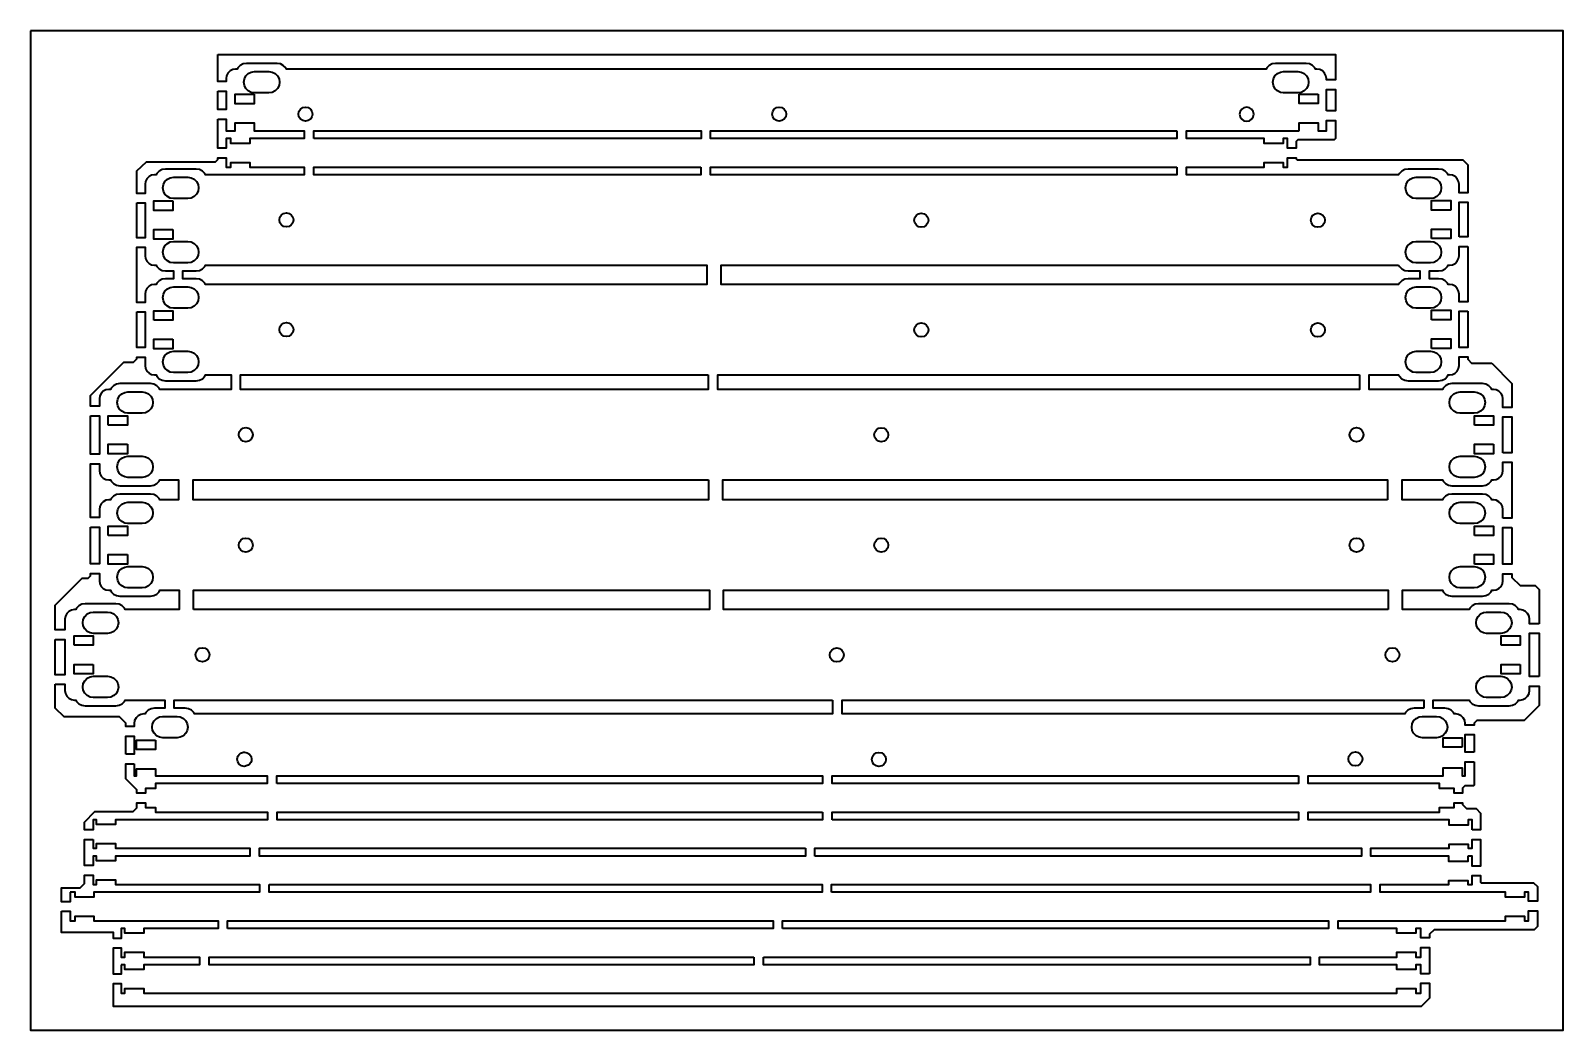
# Model space of a CAD drawing. Header units: inches. Extents: x 2 to 14.6, y 12.3 to 20.6.
import ezdxf

# ---------------------------------------------------------------- set-up
doc = ezdxf.new("R2010")
doc.units = ezdxf.units.IN
doc.header["$MEASUREMENT"] = 0
doc.layers.add('Layer 1', color=7, linetype='Continuous')

msp = doc.modelspace()

# ---------------------------------------------------------------- linework, layer by layer
at = {"layer": 'Layer 1', "color": 202, "lineweight": 35, "true_color": 0x8800b5}
for points in [[(1.971, 20.559), (1.971, 12.292), (14.648, 12.292), (14.648, 20.559), (1.971, 20.559)], [(3.518, 20.363), (12.764, 20.363), (12.764, 20.152), (12.689, 20.152), (12.689, 20.163), (12.685, 20.187), (12.674, 20.209), (12.657, 20.226), (12.635, 20.238), (12.61, 20.241), (12.598, 20.241), (12.592, 20.253), (12.573, 20.272), (12.548, 20.285), (12.521, 20.289), (12.267, 20.289), (12.24, 20.285), (12.215, 20.272), (12.195, 20.253), (12.19, 20.241), (4.087, 20.241), (4.081, 20.253), (4.061, 20.272), (4.037, 20.285), (4.009, 20.289), (3.756, 20.289), (3.728, 20.285), (3.704, 20.272), (3.684, 20.253), (3.678, 20.241), (3.666, 20.241), (3.642, 20.238), (3.62, 20.226), (3.602, 20.209), (3.591, 20.187), (3.587, 20.163), (3.587, 20.138), (3.518, 20.138), (3.518, 20.363)], [(3.796, 20.049), (3.771, 20.061), (3.752, 20.081), (3.739, 20.106), (3.735, 20.133), (3.739, 20.16), (3.752, 20.185), (3.771, 20.205), (3.796, 20.217), (3.823, 20.222), (3.942, 20.222), (3.969, 20.217), (3.994, 20.205), (4.013, 20.185), (4.026, 20.16), (4.03, 20.133), (4.026, 20.106), (4.013, 20.081), (3.994, 20.061), (3.969, 20.049), (3.942, 20.045), (3.823, 20.045), (3.796, 20.049)], [(12.537, 20.106), (12.525, 20.081), (12.505, 20.061), (12.48, 20.049), (12.453, 20.045), (12.335, 20.045), (12.308, 20.049), (12.283, 20.061), (12.263, 20.081), (12.251, 20.106), (12.246, 20.133), (12.251, 20.16), (12.263, 20.185), (12.283, 20.205), (12.308, 20.217), (12.335, 20.222), (12.453, 20.222), (12.48, 20.217), (12.505, 20.205), (12.525, 20.185), (12.537, 20.16), (12.541, 20.133), (12.537, 20.106)], [(3.518, 20.06), (3.587, 20.06), (3.587, 19.906), (3.518, 19.906), (3.518, 20.06)], [(3.821, 20.034), (3.821, 19.955), (3.663, 19.955), (3.663, 20.034), (3.821, 20.034)], [(12.62, 20.034), (12.62, 19.956), (12.463, 19.956), (12.463, 20.034), (12.62, 20.034)], [(12.689, 19.896), (12.689, 20.073), (12.764, 20.073), (12.764, 19.896), (12.689, 19.896)], [(4.244, 19.811), (4.221, 19.816), (4.203, 19.828), (4.19, 19.847), (4.186, 19.869), (4.19, 19.892), (4.203, 19.91), (4.221, 19.923), (4.244, 19.927), (4.266, 19.923), (4.285, 19.91), (4.297, 19.892), (4.302, 19.869), (4.297, 19.847), (4.285, 19.828), (4.266, 19.816), (4.244, 19.811), (4.244, 19.811)], [(8.105, 19.869), (8.109, 19.892), (8.122, 19.91), (8.14, 19.923), (8.163, 19.927), (8.185, 19.923), (8.204, 19.91), (8.216, 19.892), (8.221, 19.869), (8.216, 19.847), (8.204, 19.828), (8.185, 19.816), (8.163, 19.811), (8.14, 19.816), (8.122, 19.828), (8.109, 19.847), (8.105, 19.869), (8.105, 19.869)], [(3.518, 19.827), (3.587, 19.827), (3.587, 19.73), (3.663, 19.73), (3.663, 19.797), (3.821, 19.797), (3.821, 19.73), (4.233, 19.73), (4.233, 19.667), (3.783, 19.667), (3.783, 19.627), (3.626, 19.627), (3.626, 19.667), (3.588, 19.667), (3.588, 19.587), (3.518, 19.587), (3.518, 19.827)], [(12.463, 19.73), (12.463, 19.798), (12.62, 19.798), (12.62, 19.73), (12.689, 19.73), (12.689, 19.817), (12.764, 19.817), (12.764, 19.668), (12.753, 19.656), (12.451, 19.656), (12.438, 19.642), (12.438, 19.587), (12.368, 19.587), (12.368, 19.667), (12.332, 19.667), (12.332, 19.627), (12.175, 19.627), (12.175, 19.667), (11.53, 19.667), (11.53, 19.73), (12.463, 19.73)], [(4.312, 19.667), (4.312, 19.73), (7.517, 19.73), (7.517, 19.667), (4.312, 19.667)], [(11.452, 19.73), (11.452, 19.667), (7.595, 19.667), (7.595, 19.73), (11.452, 19.73)], [(2.849, 19.4), (2.928, 19.475), (3.499, 19.475), (3.518, 19.494), (3.518, 19.508), (3.588, 19.508), (3.588, 19.43), (3.626, 19.43), (3.626, 19.469), (3.783, 19.469), (3.783, 19.43), (4.233, 19.43), (4.233, 19.367), (3.417, 19.367), (3.411, 19.379), (3.392, 19.398), (3.367, 19.411), (3.34, 19.415), (3.086, 19.415), (3.059, 19.411), (3.034, 19.398), (3.015, 19.379), (3.009, 19.367), (2.996, 19.367), (2.972, 19.364), (2.95, 19.352), (2.933, 19.335), (2.922, 19.313), (2.918, 19.289), (2.918, 19.213), (2.849, 19.213), (2.849, 19.4)], [(7.515, 19.43), (7.515, 19.367), (4.312, 19.367), (4.312, 19.43), (7.515, 19.43)], [(11.452, 19.43), (11.452, 19.367), (7.593, 19.367), (7.593, 19.43), (11.452, 19.43)], [(13.857, 19.451), (13.857, 19.219), (13.786, 19.219), (13.786, 19.289), (13.782, 19.313), (13.771, 19.335), (13.753, 19.352), (13.732, 19.364), (13.707, 19.367), (13.695, 19.367), (13.689, 19.379), (13.67, 19.398), (13.645, 19.411), (13.617, 19.415), (13.364, 19.415), (13.336, 19.411), (13.312, 19.398), (13.292, 19.379), (13.286, 19.367), (11.53, 19.367), (11.53, 19.43), (12.175, 19.43), (12.175, 19.47), (12.332, 19.47), (12.332, 19.43), (12.368, 19.43), (12.368, 19.508), (12.438, 19.508), (12.438, 19.5), (12.447, 19.49), (13.818, 19.49), (13.857, 19.451)], [(3.065, 19.259), (3.07, 19.286), (3.082, 19.311), (3.102, 19.331), (3.126, 19.343), (3.154, 19.348), (3.272, 19.348), (3.299, 19.343), (3.324, 19.331), (3.344, 19.311), (3.356, 19.286), (3.36, 19.259), (3.356, 19.232), (3.344, 19.207), (3.324, 19.188), (3.299, 19.175), (3.272, 19.171), (3.154, 19.171), (3.126, 19.175), (3.102, 19.188), (3.082, 19.207), (3.07, 19.232), (3.065, 19.259)], [(13.634, 19.232), (13.621, 19.207), (13.602, 19.188), (13.577, 19.175), (13.55, 19.171), (13.432, 19.171), (13.404, 19.175), (13.38, 19.188), (13.36, 19.207), (13.347, 19.232), (13.343, 19.259), (13.347, 19.286), (13.36, 19.311), (13.38, 19.331), (13.404, 19.343), (13.432, 19.348), (13.55, 19.348), (13.577, 19.343), (13.602, 19.331), (13.621, 19.311), (13.634, 19.286), (13.638, 19.259), (13.634, 19.232)], [(3.148, 19.151), (3.148, 19.072), (2.991, 19.072), (2.991, 19.151), (3.148, 19.151)], [(13.717, 19.076), (13.559, 19.076), (13.559, 19.155), (13.717, 19.155), (13.717, 19.076)], [(2.849, 19.134), (2.918, 19.134), (2.918, 18.847), (2.849, 18.847), (2.849, 19.134)], [(4.028, 18.994), (4.032, 19.017), (4.045, 19.035), (4.063, 19.047), (4.086, 19.052), (4.108, 19.047), (4.127, 19.035), (4.139, 19.017), (4.144, 18.994), (4.139, 18.971), (4.127, 18.953), (4.108, 18.941), (4.086, 18.936), (4.063, 18.941), (4.045, 18.953), (4.032, 18.971), (4.028, 18.994), (4.028, 18.994)], [(9.28, 18.992), (9.285, 19.014), (9.297, 19.033), (9.316, 19.045), (9.338, 19.05), (9.361, 19.045), (9.379, 19.033), (9.392, 19.014), (9.396, 18.992), (9.392, 18.969), (9.379, 18.95), (9.361, 18.938), (9.338, 18.934), (9.316, 18.938), (9.297, 18.95), (9.285, 18.969), (9.28, 18.992), (9.28, 18.992)], [(12.56, 18.992), (12.565, 19.014), (12.577, 19.033), (12.596, 19.045), (12.618, 19.05), (12.641, 19.045), (12.659, 19.033), (12.672, 19.014), (12.676, 18.992), (12.672, 18.969), (12.659, 18.95), (12.641, 18.938), (12.618, 18.934), (12.596, 18.938), (12.577, 18.95), (12.565, 18.969), (12.56, 18.992), (12.56, 18.992)], [(13.786, 18.853), (13.786, 19.14), (13.857, 19.14), (13.857, 18.853), (13.786, 18.853)], [(3.148, 18.915), (3.148, 18.836), (2.991, 18.836), (2.991, 18.915), (3.148, 18.915)], [(13.559, 18.84), (13.559, 18.918), (13.717, 18.918), (13.717, 18.84), (13.559, 18.84)], [(2.849, 18.341), (2.849, 18.768), (2.918, 18.768), (2.918, 18.698), (2.922, 18.674), (2.933, 18.652), (2.95, 18.634), (2.972, 18.623), (2.996, 18.619), (3.009, 18.619), (3.015, 18.608), (3.034, 18.589), (3.059, 18.576), (3.086, 18.572), (3.152, 18.572), (3.152, 18.508), (3.086, 18.508), (3.059, 18.503), (3.034, 18.491), (3.015, 18.471), (3.009, 18.46), (2.996, 18.46), (2.972, 18.456), (2.95, 18.445), (2.933, 18.427), (2.922, 18.406), (2.918, 18.381), (2.918, 18.311), (2.849, 18.311), (2.849, 18.341)], [(3.07, 18.755), (3.082, 18.78), (3.102, 18.799), (3.126, 18.812), (3.154, 18.816), (3.272, 18.816), (3.299, 18.812), (3.324, 18.799), (3.344, 18.78), (3.356, 18.755), (3.36, 18.728), (3.356, 18.7), (3.344, 18.676), (3.324, 18.656), (3.299, 18.643), (3.272, 18.639), (3.154, 18.639), (3.126, 18.643), (3.102, 18.656), (3.082, 18.676), (3.07, 18.7), (3.065, 18.728), (3.07, 18.755)], [(13.347, 18.755), (13.36, 18.78), (13.38, 18.799), (13.404, 18.812), (13.432, 18.816), (13.55, 18.816), (13.577, 18.812), (13.602, 18.799), (13.621, 18.78), (13.634, 18.755), (13.638, 18.728), (13.634, 18.7), (13.621, 18.676), (13.602, 18.656), (13.577, 18.643), (13.55, 18.639), (13.432, 18.639), (13.404, 18.643), (13.38, 18.656), (13.36, 18.676), (13.347, 18.7), (13.343, 18.728), (13.347, 18.755)], [(13.857, 18.774), (13.857, 18.317), (13.786, 18.317), (13.786, 18.381), (13.782, 18.406), (13.771, 18.427), (13.753, 18.445), (13.732, 18.456), (13.707, 18.46), (13.695, 18.46), (13.689, 18.471), (13.67, 18.491), (13.645, 18.503), (13.617, 18.508), (13.54, 18.508), (13.54, 18.572), (13.617, 18.572), (13.645, 18.576), (13.67, 18.589), (13.689, 18.608), (13.695, 18.619), (13.707, 18.619), (13.732, 18.623), (13.753, 18.634), (13.771, 18.652), (13.782, 18.674), (13.786, 18.698), (13.786, 18.774), (13.857, 18.774)], [(3.34, 18.508), (3.231, 18.508), (3.231, 18.572), (3.34, 18.572), (3.367, 18.576), (3.392, 18.589), (3.411, 18.608), (3.417, 18.619), (7.564, 18.619), (7.564, 18.46), (3.417, 18.46), (3.411, 18.471), (3.392, 18.491), (3.367, 18.503), (3.34, 18.508)], [(13.286, 18.619), (13.292, 18.608), (13.312, 18.589), (13.336, 18.576), (13.364, 18.572), (13.461, 18.572), (13.461, 18.508), (13.364, 18.508), (13.336, 18.503), (13.312, 18.491), (13.292, 18.471), (13.286, 18.46), (7.682, 18.46), (7.682, 18.619), (13.286, 18.619)], [(3.356, 18.324), (3.344, 18.3), (3.324, 18.28), (3.299, 18.267), (3.272, 18.263), (3.154, 18.263), (3.126, 18.267), (3.102, 18.28), (3.082, 18.3), (3.07, 18.324), (3.065, 18.352), (3.07, 18.379), (3.082, 18.404), (3.102, 18.423), (3.126, 18.436), (3.154, 18.44), (3.272, 18.44), (3.299, 18.436), (3.324, 18.423), (3.344, 18.404), (3.356, 18.379), (3.36, 18.352), (3.356, 18.324)], [(13.343, 18.352), (13.347, 18.379), (13.36, 18.404), (13.38, 18.423), (13.404, 18.436), (13.432, 18.44), (13.55, 18.44), (13.577, 18.436), (13.602, 18.423), (13.621, 18.404), (13.634, 18.379), (13.638, 18.352), (13.634, 18.324), (13.621, 18.3), (13.602, 18.28), (13.577, 18.267), (13.55, 18.263), (13.432, 18.263), (13.404, 18.267), (13.38, 18.28), (13.36, 18.3), (13.347, 18.324), (13.343, 18.352)], [(2.849, 18.233), (2.918, 18.233), (2.918, 17.938), (2.849, 17.938), (2.849, 18.233)], [(2.991, 18.165), (2.991, 18.243), (3.148, 18.243), (3.148, 18.165), (2.991, 18.165)], [(4.028, 18.087), (4.032, 18.109), (4.045, 18.128), (4.063, 18.14), (4.086, 18.145), (4.108, 18.14), (4.127, 18.128), (4.139, 18.109), (4.144, 18.087), (4.139, 18.064), (4.127, 18.046), (4.108, 18.033), (4.086, 18.029), (4.063, 18.033), (4.045, 18.046), (4.032, 18.064), (4.028, 18.087), (4.028, 18.087)], [(9.28, 18.084), (9.285, 18.107), (9.297, 18.125), (9.316, 18.137), (9.338, 18.142), (9.361, 18.137), (9.379, 18.125), (9.392, 18.107), (9.396, 18.084), (9.392, 18.061), (9.379, 18.043), (9.361, 18.031), (9.338, 18.026), (9.316, 18.031), (9.297, 18.043), (9.285, 18.061), (9.28, 18.084), (9.28, 18.084)], [(12.56, 18.084), (12.565, 18.107), (12.577, 18.125), (12.596, 18.137), (12.618, 18.142), (12.641, 18.137), (12.659, 18.125), (12.672, 18.107), (12.676, 18.084), (12.672, 18.061), (12.659, 18.043), (12.641, 18.031), (12.618, 18.026), (12.596, 18.031), (12.577, 18.043), (12.565, 18.061), (12.56, 18.084), (12.56, 18.084)], [(13.559, 18.168), (13.559, 18.247), (13.717, 18.247), (13.717, 18.168), (13.559, 18.168)], [(13.857, 18.239), (13.857, 17.94), (13.786, 17.94), (13.786, 18.239), (13.857, 18.239)], [(3.148, 18.007), (3.148, 17.928), (2.991, 17.928), (2.991, 18.007), (3.148, 18.007)], [(13.559, 17.932), (13.559, 18.011), (13.717, 18.011), (13.717, 17.932), (13.559, 17.932)], [(3.07, 17.848), (3.082, 17.872), (3.102, 17.892), (3.126, 17.904), (3.154, 17.909), (3.272, 17.909), (3.299, 17.904), (3.324, 17.892), (3.344, 17.872), (3.356, 17.848), (3.36, 17.82), (3.356, 17.793), (3.344, 17.768), (3.324, 17.749), (3.299, 17.736), (3.272, 17.732), (3.154, 17.732), (3.126, 17.736), (3.102, 17.749), (3.082, 17.768), (3.07, 17.793), (3.065, 17.82), (3.07, 17.848)], [(13.347, 17.848), (13.36, 17.872), (13.38, 17.892), (13.404, 17.904), (13.432, 17.909), (13.55, 17.909), (13.577, 17.904), (13.602, 17.892), (13.621, 17.872), (13.634, 17.848), (13.638, 17.82), (13.634, 17.793), (13.621, 17.768), (13.602, 17.749), (13.577, 17.736), (13.55, 17.732), (13.432, 17.732), (13.404, 17.736), (13.38, 17.749), (13.36, 17.768), (13.347, 17.793), (13.343, 17.82), (13.347, 17.848)], [(2.467, 17.542), (2.743, 17.817), (2.822, 17.817), (2.849, 17.845), (2.849, 17.859), (2.918, 17.859), (2.918, 17.791), (2.922, 17.766), (2.933, 17.744), (2.95, 17.727), (2.972, 17.716), (2.996, 17.712), (3.009, 17.712), (3.015, 17.701), (3.034, 17.681), (3.059, 17.668), (3.086, 17.664), (3.34, 17.664), (3.367, 17.668), (3.392, 17.681), (3.411, 17.701), (3.417, 17.712), (3.629, 17.712), (3.629, 17.592), (3.039, 17.592), (3.033, 17.603), (3.014, 17.623), (2.989, 17.635), (2.962, 17.64), (2.708, 17.64), (2.681, 17.635), (2.656, 17.623), (2.637, 17.603), (2.631, 17.592), (2.619, 17.592), (2.594, 17.588), (2.572, 17.577), (2.555, 17.559), (2.544, 17.538), (2.54, 17.513), (2.54, 17.453), (2.467, 17.453), (2.467, 17.542)], [(14.056, 17.809), (14.223, 17.642), (14.223, 17.443), (14.148, 17.443), (14.148, 17.513), (14.145, 17.538), (14.133, 17.559), (14.116, 17.577), (14.094, 17.588), (14.07, 17.592), (14.057, 17.592), (14.052, 17.603), (14.032, 17.623), (14.007, 17.635), (13.98, 17.64), (13.726, 17.64), (13.699, 17.635), (13.674, 17.623), (13.655, 17.603), (13.649, 17.592), (13.041, 17.592), (13.041, 17.712), (13.286, 17.712), (13.292, 17.701), (13.312, 17.681), (13.336, 17.668), (13.364, 17.664), (13.617, 17.664), (13.645, 17.668), (13.67, 17.681), (13.689, 17.701), (13.695, 17.712), (13.707, 17.712), (13.732, 17.716), (13.753, 17.727), (13.771, 17.744), (13.782, 17.766), (13.786, 17.791), (13.786, 17.861), (13.857, 17.861), (13.857, 17.843), (13.89, 17.809), (14.056, 17.809)], [(7.576, 17.712), (7.576, 17.592), (3.708, 17.592), (3.708, 17.712), (7.576, 17.712)], [(12.962, 17.712), (12.962, 17.592), (7.655, 17.592), (7.655, 17.712), (12.962, 17.712)], [(2.978, 17.456), (2.966, 17.432), (2.946, 17.412), (2.922, 17.399), (2.894, 17.395), (2.776, 17.395), (2.749, 17.399), (2.724, 17.412), (2.704, 17.432), (2.692, 17.456), (2.688, 17.484), (2.692, 17.511), (2.704, 17.536), (2.724, 17.555), (2.749, 17.568), (2.776, 17.572), (2.894, 17.572), (2.922, 17.568), (2.946, 17.555), (2.966, 17.536), (2.978, 17.511), (2.983, 17.484), (2.978, 17.456)], [(13.996, 17.456), (13.984, 17.432), (13.964, 17.412), (13.939, 17.399), (13.912, 17.395), (13.794, 17.395), (13.767, 17.399), (13.742, 17.412), (13.722, 17.432), (13.71, 17.456), (13.706, 17.484), (13.71, 17.511), (13.722, 17.536), (13.742, 17.555), (13.767, 17.568), (13.794, 17.572), (13.912, 17.572), (13.939, 17.568), (13.964, 17.555), (13.984, 17.536), (13.996, 17.511), (14.001, 17.484), (13.996, 17.456)], [(2.467, 17.375), (2.54, 17.375), (2.54, 17.056), (2.467, 17.056), (2.467, 17.375)], [(2.613, 17.297), (2.613, 17.375), (2.771, 17.375), (2.771, 17.297), (2.613, 17.297)], [(13.914, 17.297), (13.914, 17.375), (14.071, 17.375), (14.071, 17.297), (13.914, 17.297)], [(3.75, 17.276), (3.773, 17.272), (3.791, 17.259), (3.804, 17.241), (3.808, 17.218), (3.804, 17.196), (3.791, 17.177), (3.773, 17.165), (3.75, 17.16), (3.727, 17.165), (3.709, 17.177), (3.697, 17.196), (3.692, 17.218), (3.697, 17.241), (3.709, 17.259), (3.727, 17.272), (3.75, 17.276), (3.75, 17.276)], [(9.065, 17.217), (9.061, 17.195), (9.048, 17.176), (9.03, 17.164), (9.007, 17.159), (8.985, 17.164), (8.966, 17.176), (8.954, 17.195), (8.949, 17.217), (8.954, 17.24), (8.966, 17.259), (8.985, 17.271), (9.007, 17.275), (9.03, 17.271), (9.048, 17.259), (9.061, 17.24), (9.065, 17.217), (9.065, 17.217)], [(12.938, 17.16), (12.915, 17.165), (12.897, 17.177), (12.884, 17.196), (12.88, 17.218), (12.884, 17.241), (12.897, 17.259), (12.915, 17.272), (12.938, 17.276), (12.96, 17.272), (12.979, 17.259), (12.991, 17.241), (12.996, 17.218), (12.991, 17.196), (12.979, 17.177), (12.96, 17.165), (12.938, 17.16), (12.938, 17.16)], [(14.148, 17.069), (14.148, 17.365), (14.223, 17.365), (14.223, 17.069), (14.148, 17.069)], [(2.771, 17.139), (2.771, 17.06), (2.613, 17.06), (2.613, 17.139), (2.771, 17.139)], [(14.071, 17.139), (14.071, 17.06), (13.914, 17.06), (13.914, 17.139), (14.071, 17.139)], [(2.692, 16.98), (2.704, 17.004), (2.724, 17.024), (2.749, 17.036), (2.776, 17.041), (2.894, 17.041), (2.922, 17.036), (2.946, 17.024), (2.966, 17.004), (2.978, 16.98), (2.983, 16.952), (2.978, 16.925), (2.966, 16.9), (2.946, 16.88), (2.922, 16.868), (2.894, 16.864), (2.776, 16.864), (2.749, 16.868), (2.724, 16.88), (2.704, 16.9), (2.692, 16.925), (2.688, 16.952), (2.692, 16.98)], [(14.148, 16.528), (14.148, 16.6), (14.145, 16.624), (14.133, 16.646), (14.116, 16.663), (14.094, 16.675), (14.07, 16.679), (14.057, 16.679), (14.052, 16.69), (14.032, 16.709), (14.007, 16.722), (13.98, 16.726), (13.726, 16.726), (13.699, 16.722), (13.674, 16.709), (13.655, 16.69), (13.649, 16.679), (13.314, 16.679), (13.314, 16.844), (13.649, 16.844), (13.655, 16.833), (13.674, 16.813), (13.699, 16.8), (13.726, 16.796), (13.98, 16.796), (14.007, 16.8), (14.032, 16.813), (14.052, 16.833), (14.057, 16.844), (14.07, 16.844), (14.094, 16.848), (14.116, 16.859), (14.133, 16.876), (14.145, 16.898), (14.148, 16.923), (14.148, 16.991), (14.223, 16.991), (14.223, 16.528), (14.148, 16.528)], [(13.71, 16.98), (13.722, 17.004), (13.742, 17.024), (13.767, 17.036), (13.794, 17.041), (13.912, 17.041), (13.939, 17.036), (13.964, 17.024), (13.984, 17.004), (13.996, 16.98), (14.001, 16.952), (13.996, 16.925), (13.984, 16.9), (13.964, 16.88), (13.939, 16.868), (13.912, 16.864), (13.794, 16.864), (13.767, 16.868), (13.742, 16.88), (13.722, 16.9), (13.71, 16.925), (13.706, 16.952), (13.71, 16.98)], [(2.467, 16.573), (2.467, 16.977), (2.54, 16.977), (2.54, 16.923), (2.544, 16.898), (2.555, 16.876), (2.572, 16.859), (2.594, 16.848), (2.619, 16.844), (2.631, 16.844), (2.637, 16.833), (2.656, 16.813), (2.681, 16.8), (2.708, 16.796), (2.962, 16.796), (2.989, 16.8), (3.014, 16.813), (3.033, 16.833), (3.039, 16.844), (3.195, 16.844), (3.195, 16.679), (3.039, 16.679), (3.033, 16.69), (3.014, 16.709), (2.989, 16.722), (2.962, 16.726), (2.708, 16.726), (2.681, 16.722), (2.656, 16.709), (2.637, 16.69), (2.631, 16.679), (2.619, 16.679), (2.594, 16.675), (2.572, 16.663), (2.555, 16.646), (2.544, 16.624), (2.54, 16.6), (2.54, 16.532), (2.467, 16.532), (2.467, 16.573)], [(7.577, 16.844), (7.577, 16.679), (3.314, 16.679), (3.314, 16.844), (7.577, 16.844)], [(13.195, 16.679), (7.695, 16.679), (7.695, 16.844), (13.195, 16.844), (13.195, 16.679)], [(2.978, 16.543), (2.966, 16.518), (2.946, 16.499), (2.922, 16.486), (2.894, 16.482), (2.776, 16.482), (2.749, 16.486), (2.724, 16.499), (2.704, 16.518), (2.692, 16.543), (2.688, 16.57), (2.692, 16.598), (2.704, 16.622), (2.724, 16.642), (2.749, 16.654), (2.776, 16.659), (2.894, 16.659), (2.922, 16.654), (2.946, 16.642), (2.966, 16.622), (2.978, 16.598), (2.983, 16.57), (2.978, 16.543)], [(13.706, 16.57), (13.71, 16.598), (13.722, 16.622), (13.742, 16.642), (13.767, 16.654), (13.794, 16.659), (13.912, 16.659), (13.939, 16.654), (13.964, 16.642), (13.984, 16.622), (13.996, 16.598), (14.001, 16.57), (13.996, 16.543), (13.984, 16.518), (13.964, 16.499), (13.939, 16.486), (13.912, 16.482), (13.794, 16.482), (13.767, 16.486), (13.742, 16.499), (13.722, 16.518), (13.71, 16.543), (13.706, 16.57)], [(2.467, 16.453), (2.54, 16.453), (2.54, 16.15), (2.467, 16.15), (2.467, 16.453)], [(2.613, 16.383), (2.613, 16.462), (2.771, 16.462), (2.771, 16.383), (2.613, 16.383)], [(3.692, 16.305), (3.697, 16.327), (3.709, 16.346), (3.727, 16.358), (3.75, 16.363), (3.773, 16.358), (3.791, 16.346), (3.804, 16.327), (3.808, 16.305), (3.804, 16.282), (3.791, 16.264), (3.773, 16.251), (3.75, 16.247), (3.727, 16.251), (3.709, 16.264), (3.697, 16.282), (3.692, 16.305), (3.692, 16.305)], [(8.949, 16.304), (8.954, 16.327), (8.966, 16.345), (8.985, 16.358), (9.007, 16.362), (9.03, 16.358), (9.048, 16.345), (9.061, 16.327), (9.065, 16.304), (9.061, 16.282), (9.048, 16.263), (9.03, 16.251), (9.007, 16.246), (8.985, 16.251), (8.966, 16.263), (8.954, 16.282), (8.949, 16.304), (8.949, 16.304)], [(12.88, 16.305), (12.884, 16.327), (12.897, 16.346), (12.915, 16.358), (12.938, 16.363), (12.96, 16.358), (12.979, 16.346), (12.991, 16.327), (12.996, 16.305), (12.991, 16.282), (12.979, 16.264), (12.96, 16.251), (12.938, 16.247), (12.915, 16.251), (12.897, 16.264), (12.884, 16.282), (12.88, 16.305), (12.88, 16.305)], [(13.914, 16.383), (13.914, 16.462), (14.071, 16.462), (14.071, 16.383), (13.914, 16.383)], [(14.223, 16.449), (14.223, 16.146), (14.148, 16.146), (14.148, 16.449), (14.223, 16.449)], [(2.771, 16.226), (2.771, 16.147), (2.613, 16.147), (2.613, 16.226), (2.771, 16.226)], [(2.692, 16.066), (2.704, 16.091), (2.724, 16.11), (2.749, 16.123), (2.776, 16.127), (2.894, 16.127), (2.922, 16.123), (2.946, 16.11), (2.966, 16.091), (2.978, 16.066), (2.983, 16.039), (2.978, 16.011), (2.966, 15.987), (2.946, 15.967), (2.922, 15.955), (2.894, 15.95), (2.776, 15.95), (2.749, 15.955), (2.724, 15.967), (2.704, 15.987), (2.692, 16.011), (2.688, 16.039), (2.692, 16.066)], [(13.71, 16.066), (13.722, 16.091), (13.742, 16.11), (13.767, 16.123), (13.794, 16.127), (13.912, 16.127), (13.939, 16.123), (13.964, 16.11), (13.984, 16.091), (13.996, 16.066), (14.001, 16.039), (13.996, 16.011), (13.984, 15.987), (13.964, 15.967), (13.939, 15.955), (13.912, 15.95), (13.794, 15.95), (13.767, 15.955), (13.742, 15.967), (13.722, 15.987), (13.71, 16.011), (13.706, 16.039), (13.71, 16.066)], [(13.914, 16.147), (13.914, 16.226), (14.071, 16.226), (14.071, 16.147), (13.914, 16.147)], [(2.174, 15.63), (2.174, 15.807), (2.396, 16.03), (2.447, 16.03), (2.467, 16.05), (2.467, 16.071), (2.54, 16.071), (2.54, 16.009), (2.544, 15.985), (2.555, 15.963), (2.572, 15.946), (2.594, 15.934), (2.619, 15.931), (2.631, 15.931), (2.637, 15.919), (2.656, 15.9), (2.681, 15.887), (2.708, 15.883), (2.962, 15.883), (2.989, 15.887), (3.014, 15.9), (3.033, 15.919), (3.039, 15.931), (3.2, 15.931), (3.2, 15.771), (2.753, 15.771), (2.748, 15.782), (2.728, 15.802), (2.703, 15.815), (2.676, 15.819), (2.422, 15.819), (2.395, 15.815), (2.37, 15.802), (2.351, 15.782), (2.345, 15.771), (2.333, 15.771), (2.308, 15.767), (2.286, 15.756), (2.269, 15.739), (2.258, 15.717), (2.254, 15.692), (2.254, 15.603), (2.174, 15.603), (2.174, 15.63)], [(14.447, 15.654), (14.369, 15.654), (14.369, 15.692), (14.365, 15.717), (14.353, 15.739), (14.336, 15.756), (14.314, 15.767), (14.29, 15.771), (14.277, 15.771), (14.272, 15.782), (14.252, 15.802), (14.228, 15.815), (14.2, 15.819), (13.946, 15.819), (13.919, 15.815), (13.894, 15.802), (13.875, 15.782), (13.869, 15.771), (13.318, 15.771), (13.318, 15.931), (13.649, 15.931), (13.655, 15.919), (13.674, 15.9), (13.699, 15.887), (13.726, 15.883), (13.98, 15.883), (14.007, 15.887), (14.032, 15.9), (14.052, 15.919), (14.057, 15.931), (14.07, 15.931), (14.094, 15.934), (14.116, 15.946), (14.133, 15.963), (14.145, 15.985), (14.148, 16.009), (14.148, 16.067), (14.223, 16.067), (14.223, 16.038), (14.29, 15.971), (14.414, 15.971), (14.447, 15.937), (14.447, 15.654)], [(3.318, 15.771), (3.318, 15.931), (7.585, 15.931), (7.585, 15.771), (3.318, 15.771)], [(13.2, 15.771), (7.703, 15.771), (7.703, 15.931), (13.2, 15.931), (13.2, 15.771)], [(2.692, 15.636), (2.68, 15.611), (2.66, 15.591), (2.635, 15.579), (2.608, 15.574), (2.49, 15.574), (2.463, 15.579), (2.438, 15.591), (2.418, 15.611), (2.406, 15.636), (2.402, 15.663), (2.406, 15.69), (2.418, 15.715), (2.438, 15.735), (2.463, 15.747), (2.49, 15.751), (2.608, 15.751), (2.635, 15.747), (2.66, 15.735), (2.68, 15.715), (2.692, 15.69), (2.697, 15.663), (2.692, 15.636)], [(14.217, 15.636), (14.204, 15.611), (14.184, 15.591), (14.16, 15.579), (14.132, 15.574), (14.014, 15.574), (13.987, 15.579), (13.962, 15.591), (13.943, 15.611), (13.93, 15.636), (13.926, 15.663), (13.93, 15.69), (13.943, 15.715), (13.962, 15.735), (13.987, 15.747), (14.014, 15.751), (14.132, 15.751), (14.16, 15.747), (14.184, 15.735), (14.204, 15.715), (14.217, 15.69), (14.221, 15.663), (14.217, 15.636)], [(2.174, 15.524), (2.254, 15.524), (2.254, 15.233), (2.174, 15.233), (2.174, 15.524)], [(2.331, 15.476), (2.331, 15.555), (2.488, 15.555), (2.488, 15.476), (2.331, 15.476)], [(14.134, 15.476), (14.134, 15.555), (14.291, 15.555), (14.291, 15.476), (14.134, 15.476)], [(14.447, 15.217), (14.369, 15.217), (14.369, 15.575), (14.447, 15.575), (14.447, 15.217)], [(3.45, 15.398), (3.445, 15.376), (3.433, 15.357), (3.415, 15.345), (3.392, 15.34), (3.369, 15.345), (3.351, 15.357), (3.339, 15.376), (3.334, 15.398), (3.339, 15.421), (3.351, 15.439), (3.369, 15.452), (3.392, 15.456), (3.415, 15.452), (3.433, 15.439), (3.445, 15.421), (3.45, 15.398), (3.45, 15.398)], [(8.639, 15.338), (8.616, 15.342), (8.598, 15.355), (8.585, 15.373), (8.581, 15.396), (8.585, 15.418), (8.598, 15.437), (8.616, 15.449), (8.639, 15.454), (8.661, 15.449), (8.68, 15.437), (8.692, 15.418), (8.697, 15.396), (8.692, 15.373), (8.68, 15.355), (8.661, 15.342), (8.639, 15.338), (8.639, 15.338)], [(13.234, 15.456), (13.257, 15.451), (13.275, 15.439), (13.287, 15.42), (13.292, 15.398), (13.287, 15.375), (13.275, 15.357), (13.257, 15.344), (13.234, 15.34), (13.211, 15.344), (13.193, 15.357), (13.181, 15.375), (13.176, 15.398), (13.181, 15.42), (13.193, 15.439), (13.211, 15.451), (13.234, 15.456), (13.234, 15.456)], [(2.488, 15.318), (2.488, 15.24), (2.331, 15.24), (2.331, 15.318), (2.488, 15.318)], [(2.406, 15.159), (2.418, 15.183), (2.438, 15.203), (2.463, 15.216), (2.49, 15.22), (2.608, 15.22), (2.635, 15.216), (2.66, 15.203), (2.68, 15.183), (2.692, 15.159), (2.697, 15.131), (2.692, 15.104), (2.68, 15.079), (2.66, 15.06), (2.635, 15.047), (2.608, 15.043), (2.49, 15.043), (2.463, 15.047), (2.438, 15.06), (2.418, 15.079), (2.406, 15.104), (2.402, 15.131), (2.406, 15.159)], [(13.93, 15.159), (13.943, 15.183), (13.962, 15.203), (13.987, 15.216), (14.014, 15.22), (14.132, 15.22), (14.16, 15.216), (14.184, 15.203), (14.204, 15.183), (14.217, 15.159), (14.221, 15.131), (14.217, 15.104), (14.204, 15.079), (14.184, 15.06), (14.16, 15.047), (14.132, 15.043), (14.014, 15.043), (13.987, 15.047), (13.962, 15.06), (13.943, 15.079), (13.93, 15.104), (13.926, 15.131), (13.93, 15.159)], [(14.291, 15.318), (14.291, 15.24), (14.134, 15.24), (14.134, 15.318), (14.291, 15.318)], [(2.174, 15.154), (2.254, 15.154), (2.254, 15.102), (2.258, 15.078), (2.269, 15.056), (2.286, 15.038), (2.308, 15.027), (2.333, 15.023), (2.345, 15.023), (2.351, 15.012), (2.37, 14.992), (2.395, 14.98), (2.422, 14.975), (2.676, 14.975), (2.703, 14.98), (2.728, 14.992), (2.748, 15.012), (2.753, 15.023), (3.08, 15.023), (3.08, 14.956), (2.996, 14.956), (2.969, 14.951), (2.944, 14.939), (2.924, 14.919), (2.919, 14.908), (2.906, 14.908), (2.882, 14.904), (2.86, 14.893), (2.843, 14.875), (2.831, 14.853), (2.828, 14.829), (2.828, 14.804), (2.758, 14.804), (2.758, 14.833), (2.707, 14.884), (2.247, 14.884), (2.174, 14.957), (2.174, 15.154)], [(14.447, 14.979), (14.323, 14.855), (13.934, 14.855), (13.91, 14.831), (13.91, 14.815), (13.836, 14.815), (13.836, 14.829), (13.833, 14.853), (13.821, 14.875), (13.804, 14.893), (13.782, 14.904), (13.758, 14.908), (13.745, 14.908), (13.74, 14.919), (13.72, 14.939), (13.695, 14.951), (13.668, 14.956), (13.572, 14.956), (13.572, 15.023), (13.869, 15.023), (13.875, 15.012), (13.894, 14.992), (13.919, 14.98), (13.946, 14.975), (14.2, 14.975), (14.228, 14.98), (14.252, 14.992), (14.272, 15.012), (14.277, 15.023), (14.29, 15.023), (14.314, 15.027), (14.336, 15.038), (14.353, 15.056), (14.365, 15.078), (14.369, 15.102), (14.369, 15.138), (14.447, 15.138), (14.447, 14.979)], [(8.604, 15.023), (8.604, 14.908), (3.327, 14.908), (3.321, 14.919), (3.302, 14.939), (3.277, 14.951), (3.25, 14.956), (3.159, 14.956), (3.159, 15.023), (8.604, 15.023)], [(13.494, 14.956), (13.414, 14.956), (13.387, 14.951), (13.362, 14.939), (13.343, 14.919), (13.337, 14.908), (8.683, 14.908), (8.683, 15.023), (13.494, 15.023), (13.494, 14.956)], [(3.182, 14.888), (3.209, 14.884), (3.234, 14.871), (3.254, 14.852), (3.266, 14.827), (3.27, 14.8), (3.266, 14.772), (3.254, 14.748), (3.234, 14.728), (3.209, 14.715), (3.182, 14.711), (3.064, 14.711), (3.036, 14.715), (3.012, 14.728), (2.992, 14.748), (2.98, 14.772), (2.975, 14.8), (2.98, 14.827), (2.992, 14.852), (3.012, 14.871), (3.036, 14.884), (3.064, 14.888), (3.182, 14.888)], [(13.684, 14.772), (13.672, 14.748), (13.652, 14.728), (13.627, 14.715), (13.6, 14.711), (13.482, 14.711), (13.455, 14.715), (13.43, 14.728), (13.41, 14.748), (13.398, 14.772), (13.394, 14.8), (13.398, 14.827), (13.41, 14.852), (13.43, 14.871), (13.455, 14.884), (13.482, 14.888), (13.6, 14.888), (13.627, 14.884), (13.652, 14.871), (13.672, 14.852), (13.684, 14.827), (13.689, 14.8), (13.684, 14.772)], [(2.758, 14.575), (2.758, 14.725), (2.828, 14.725), (2.828, 14.575), (2.758, 14.575)], [(13.811, 14.633), (13.653, 14.633), (13.653, 14.712), (13.811, 14.712), (13.811, 14.633)], [(13.91, 14.591), (13.836, 14.591), (13.836, 14.737), (13.91, 14.737), (13.91, 14.591)], [(3.004, 14.691), (3.004, 14.613), (2.847, 14.613), (2.847, 14.691), (3.004, 14.691)], [(3.799, 14.535), (3.797, 14.52), (3.791, 14.506), (3.782, 14.494), (3.771, 14.485), (3.763, 14.481), (3.755, 14.478), (3.747, 14.476), (3.738, 14.475), (3.715, 14.48), (3.697, 14.492), (3.684, 14.511), (3.68, 14.533), (3.682, 14.548), (3.688, 14.562), (3.697, 14.573), (3.708, 14.583), (3.715, 14.587), (3.723, 14.59), (3.732, 14.592), (3.741, 14.593), (3.763, 14.588), (3.782, 14.576), (3.794, 14.557), (3.799, 14.535), (3.799, 14.535)], [(8.929, 14.532), (8.934, 14.555), (8.946, 14.573), (8.965, 14.586), (8.987, 14.59), (9.01, 14.586), (9.028, 14.573), (9.041, 14.555), (9.045, 14.532), (9.041, 14.51), (9.028, 14.491), (9.01, 14.479), (8.987, 14.474), (8.965, 14.479), (8.946, 14.491), (8.934, 14.51), (8.929, 14.532), (8.929, 14.532)], [(12.87, 14.536), (12.874, 14.558), (12.887, 14.577), (12.905, 14.589), (12.928, 14.594), (12.95, 14.589), (12.969, 14.577), (12.981, 14.558), (12.986, 14.536), (12.981, 14.513), (12.969, 14.495), (12.95, 14.482), (12.928, 14.478), (12.905, 14.482), (12.887, 14.495), (12.874, 14.513), (12.87, 14.536), (12.87, 14.536)], [(2.828, 14.497), (2.828, 14.396), (2.847, 14.396), (2.847, 14.455), (3.004, 14.455), (3.004, 14.396), (3.927, 14.396), (3.927, 14.332), (3.003, 14.332), (3.003, 14.293), (2.92, 14.293), (2.92, 14.253), (2.849, 14.253), (2.849, 14.282), (2.758, 14.372), (2.758, 14.497), (2.828, 14.497)], [(13.91, 14.512), (13.91, 14.319), (13.904, 14.313), (13.833, 14.313), (13.814, 14.294), (13.814, 14.253), (13.744, 14.253), (13.744, 14.293), (13.623, 14.293), (13.623, 14.332), (12.537, 14.332), (12.537, 14.396), (13.653, 14.396), (13.653, 14.464), (13.811, 14.464), (13.811, 14.396), (13.836, 14.396), (13.836, 14.512), (13.91, 14.512)], [(4.006, 14.332), (4.006, 14.396), (8.521, 14.396), (8.521, 14.332), (4.006, 14.332)], [(12.458, 14.396), (12.458, 14.332), (8.6, 14.332), (8.6, 14.396), (12.458, 14.396)], [(2.818, 14.101), (2.849, 14.132), (2.849, 14.152), (2.849, 14.174), (2.92, 14.174), (2.92, 14.135), (3.003, 14.135), (3.003, 14.096), (3.931, 14.096), (3.931, 14.033), (2.674, 14.033), (2.674, 13.994), (2.516, 13.994), (2.516, 14.033), (2.489, 14.033), (2.489, 13.949), (2.416, 13.949), (2.416, 14.014), (2.503, 14.101), (2.818, 14.101)], [(8.521, 14.096), (8.521, 14.033), (4.01, 14.033), (4.01, 14.096), (8.521, 14.096)], [(8.6, 14.033), (8.6, 14.096), (12.458, 14.096), (12.458, 14.033), (8.6, 14.033)], [(13.894, 13.949), (13.894, 14.033), (13.861, 14.033), (13.861, 13.989), (13.703, 13.989), (13.703, 14.033), (12.537, 14.033), (12.537, 14.096), (13.623, 14.096), (13.623, 14.135), (13.744, 14.135), (13.744, 14.174), (13.814, 14.174), (13.814, 14.16), (13.847, 14.126), (13.926, 14.126), (13.963, 14.089), (13.963, 13.949), (13.894, 13.949)], [(2.489, 13.871), (2.489, 13.797), (2.516, 13.797), (2.516, 13.836), (2.674, 13.836), (2.674, 13.797), (3.785, 13.797), (3.785, 13.733), (2.672, 13.733), (2.672, 13.694), (2.515, 13.694), (2.515, 13.733), (2.487, 13.733), (2.487, 13.654), (2.416, 13.654), (2.416, 13.871), (2.489, 13.871)], [(13.859, 13.733), (13.859, 13.689), (13.702, 13.689), (13.702, 13.733), (13.057, 13.733), (13.057, 13.797), (13.703, 13.797), (13.703, 13.831), (13.861, 13.831), (13.861, 13.797), (13.894, 13.797), (13.894, 13.871), (13.963, 13.871), (13.963, 13.65), (13.893, 13.65), (13.893, 13.733), (13.859, 13.733)], [(8.38, 13.797), (8.38, 13.733), (3.864, 13.733), (3.864, 13.797), (8.38, 13.797)], [(8.458, 13.733), (8.458, 13.797), (12.978, 13.797), (12.978, 13.733), (8.458, 13.733)], [(2.298, 13.434), (2.298, 13.355), (2.227, 13.355), (2.227, 13.471), (2.381, 13.471), (2.416, 13.506), (2.416, 13.575), (2.487, 13.575), (2.487, 13.497), (2.515, 13.497), (2.515, 13.536), (2.672, 13.536), (2.672, 13.497), (3.864, 13.497), (3.864, 13.434), (2.495, 13.434), (2.495, 13.394), (2.338, 13.394), (2.338, 13.434), (2.298, 13.434)], [(14.434, 13.406), (14.434, 13.359), (14.359, 13.359), (14.359, 13.434), (14.327, 13.434), (14.327, 13.394), (14.17, 13.394), (14.17, 13.434), (13.132, 13.434), (13.132, 13.497), (13.702, 13.497), (13.702, 13.531), (13.859, 13.531), (13.859, 13.497), (13.893, 13.497), (13.893, 13.571), (13.963, 13.571), (13.963, 13.518), (13.969, 13.512), (14.402, 13.512), (14.434, 13.481), (14.434, 13.406)], [(3.943, 13.497), (8.517, 13.497), (8.517, 13.434), (3.943, 13.434), (3.943, 13.497)], [(8.596, 13.434), (8.596, 13.497), (13.053, 13.497), (13.053, 13.434), (8.596, 13.434)], [(2.227, 13.276), (2.298, 13.276), (2.298, 13.197), (2.338, 13.197), (2.338, 13.237), (2.495, 13.237), (2.495, 13.197), (3.521, 13.197), (3.521, 13.133), (2.906, 13.133), (2.906, 13.094), (2.749, 13.094), (2.749, 13.133), (2.721, 13.133), (2.721, 13.052), (2.656, 13.052), (2.656, 13.101), (2.227, 13.101), (2.227, 13.276)], [(3.6, 13.133), (3.6, 13.197), (8.112, 13.197), (8.112, 13.133), (3.6, 13.133)], [(8.191, 13.133), (8.191, 13.197), (12.706, 13.197), (12.706, 13.133), (8.191, 13.133)], [(14.434, 13.15), (14.408, 13.124), (13.587, 13.124), (13.579, 13.124), (13.542, 13.087), (13.542, 13.056), (13.47, 13.056), (13.47, 13.133), (13.427, 13.133), (13.427, 13.094), (13.27, 13.094), (13.27, 13.133), (12.785, 13.133), (12.785, 13.197), (14.17, 13.197), (14.17, 13.237), (14.327, 13.237), (14.327, 13.197), (14.359, 13.197), (14.359, 13.28), (14.434, 13.28), (14.434, 13.15)], [(2.721, 12.834), (2.721, 12.756), (2.656, 12.756), (2.656, 12.973), (2.721, 12.973), (2.721, 12.897), (2.749, 12.897), (2.749, 12.937), (2.906, 12.937), (2.906, 12.897), (3.368, 12.897), (3.368, 12.834), (2.906, 12.834), (2.906, 12.795), (2.749, 12.795), (2.749, 12.834), (2.721, 12.834)], [(13.542, 12.76), (13.47, 12.76), (13.47, 12.834), (13.427, 12.834), (13.427, 12.795), (13.27, 12.795), (13.27, 12.834), (12.632, 12.834), (12.632, 12.897), (13.27, 12.897), (13.27, 12.937), (13.427, 12.937), (13.427, 12.897), (13.47, 12.897), (13.47, 12.977), (13.542, 12.977), (13.542, 12.76)], [(7.954, 12.897), (7.954, 12.834), (3.447, 12.834), (3.447, 12.897), (7.954, 12.897)], [(8.033, 12.897), (12.553, 12.897), (12.553, 12.834), (8.033, 12.834), (8.033, 12.897)], [(13.542, 12.559), (13.471, 12.489), (2.656, 12.489), (2.656, 12.678), (2.721, 12.678), (2.721, 12.598), (2.749, 12.598), (2.749, 12.637), (2.906, 12.637), (2.906, 12.598), (13.27, 12.598), (13.27, 12.637), (13.427, 12.637), (13.427, 12.598), (13.47, 12.598), (13.47, 12.682), (13.542, 12.682), (13.542, 12.559)]]:
    msp.add_lwpolyline(points, dxfattribs=at)
msp.add_open_spline([(11.971, 19.868), (11.971, 19.9), (11.997, 19.926), (12.029, 19.926), (12.061, 19.926), (12.087, 19.9), (12.087, 19.868), (12.087, 19.836), (12.061, 19.81), (12.029, 19.81), (11.997, 19.81), (11.971, 19.836), (11.971, 19.868)], degree=3, knots=[0, 0, 0, 0, 1, 1, 1, 2, 2, 2, 3, 3, 3, 4, 4, 4, 4], dxfattribs=at)

doc.saveas('drawing.dxf')
